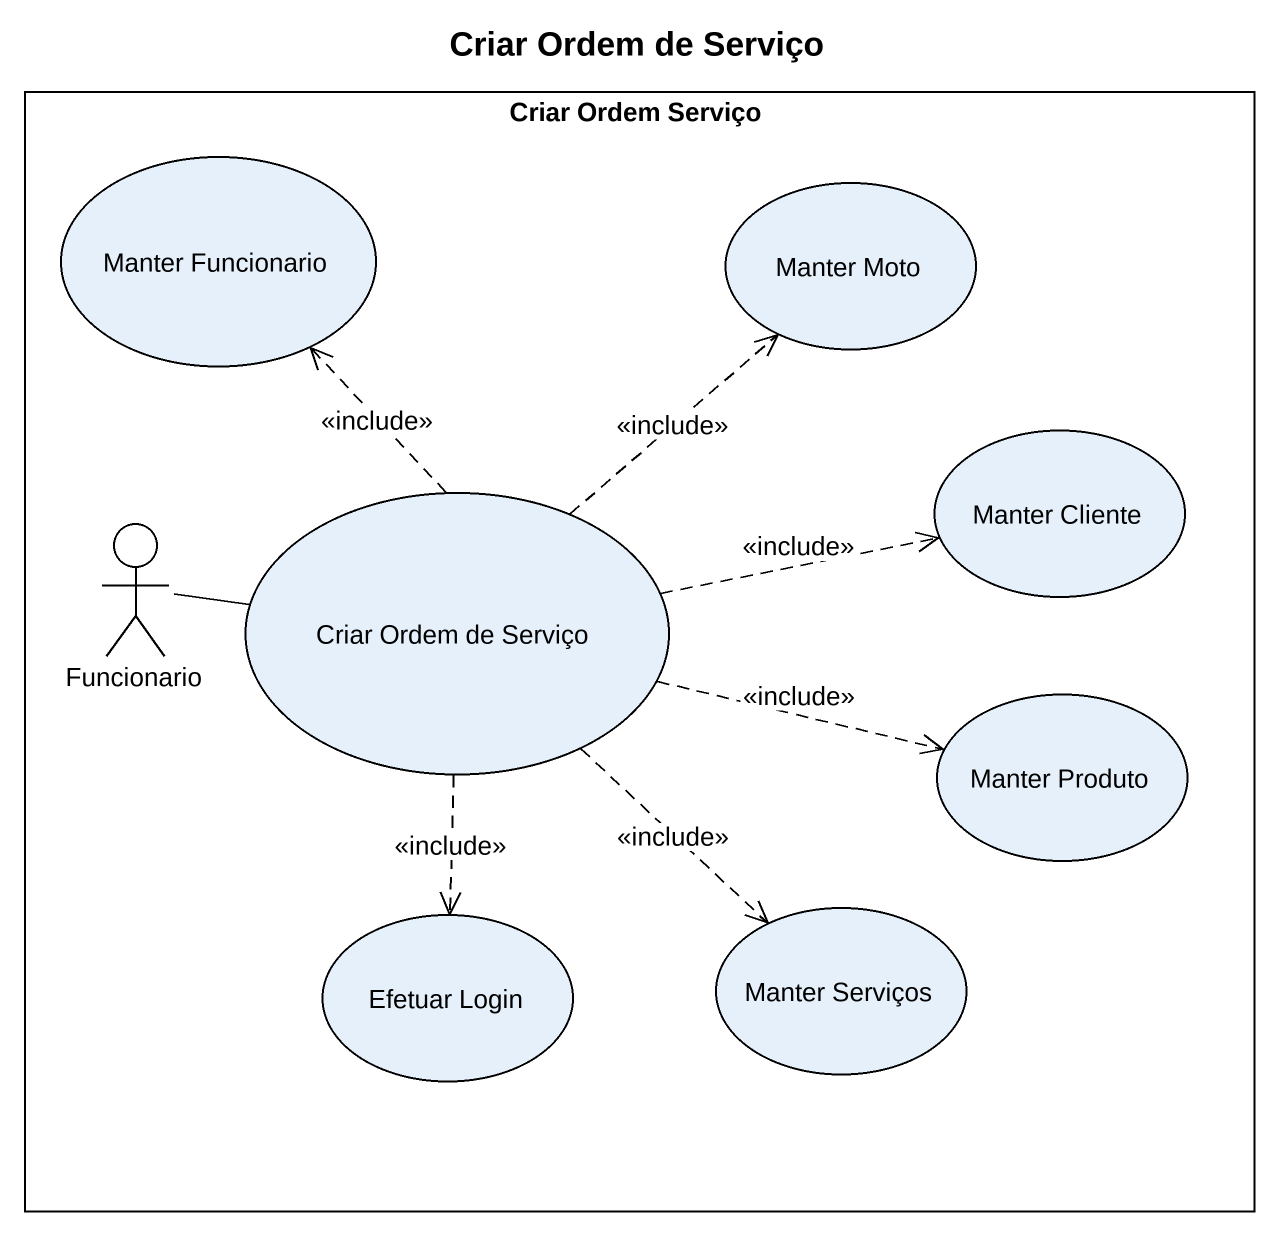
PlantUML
@startuml
title Criar Ordem de Serviço
rectangle "Criar Ordem Serviço" as Criar_Ordem_Serviço {
  usecase "Manter Funcionario" as Manter_Funcionario
  usecase "Manter Moto" as Manter_Moto
  usecase "Manter Cliente" as Manter_Cliente
  actor Funcionario
  usecase "Criar Ordem de Serviço" as Criar_Ordem_de_Serviço
  usecase "Manter Produto" as Manter_Produto
  usecase "Efetuar Login" as Efetuar_Login
  usecase "Manter Serviços" as Manter_Serviços
}
Funcionario -right- Criar_Ordem_de_Serviço
Criar_Ordem_de_Serviço .up.> Manter_Funcionario : <<include>>
Criar_Ordem_de_Serviço .up.> Manter_Moto : <<include>>
Criar_Ordem_de_Serviço .right.> Manter_Cliente : <<include>>
Criar_Ordem_de_Serviço .right.> Manter_Produto : <<include>>
Criar_Ordem_de_Serviço ..> Efetuar_Login : <<include>>
Criar_Ordem_de_Serviço ..> Manter_Serviços : <<include>>
@enduml
